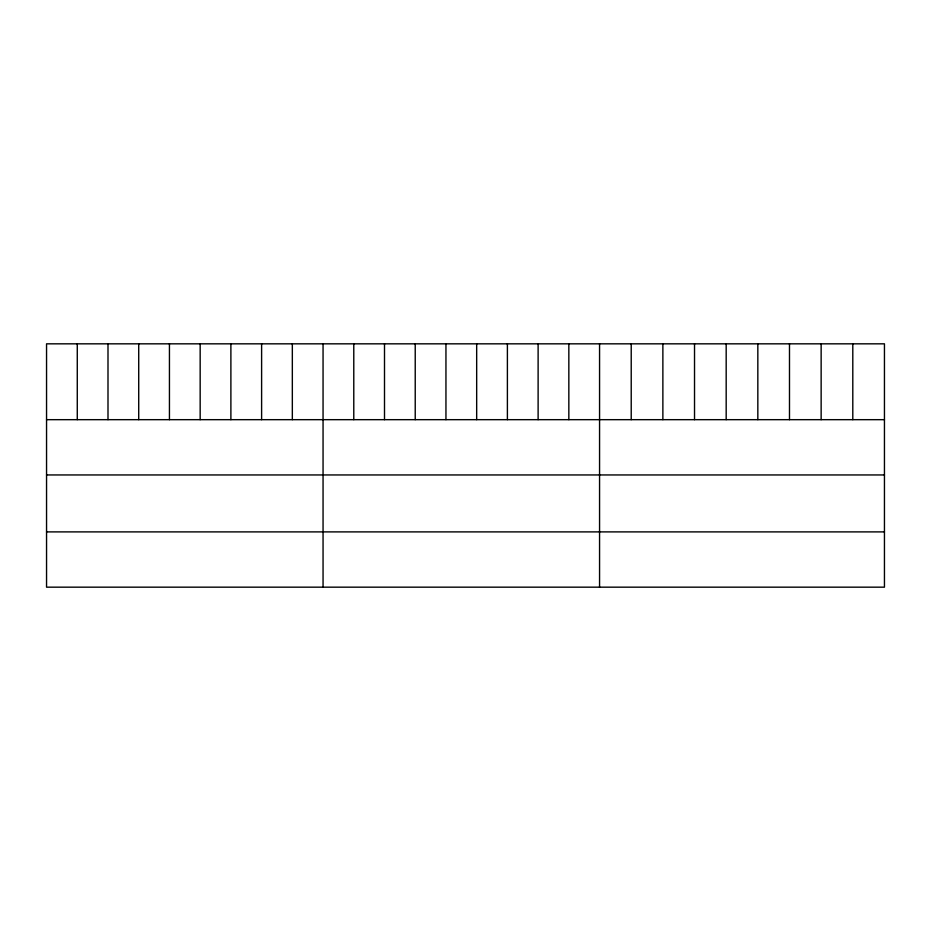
<?xml version="1.0" encoding="UTF-8"?>
<svg xmlns="http://www.w3.org/2000/svg" width="931" height="931" viewBox="0 0 931 931"><rect width="100%" height="100%" fill="white"/><g stroke="black" fill="none" stroke-linecap="round" stroke-linejoin="round"><path stroke-width="1.4" d="M884.45 419.672L884.45 587.17L46.55 587.17L46.55 343.83L884.45 343.83L884.45 419.672L46.55 419.672M46.55 474.95L884.45 474.95M46.55 531.892L884.45 531.892M852.796 343.83L852.796 419.672M821.142 343.83L821.142 419.672M789.488 343.83L789.488 419.672M757.834 343.83L757.834 419.672M726.18 343.83L726.18 419.672M694.526 343.83L694.526 419.672M662.872 343.83L662.872 419.672M631.218 343.83L631.218 419.672M599.564 343.83L599.564 587.17M568.841 343.83L568.841 419.672M538.118 343.83L538.118 419.672M507.395 343.83L507.395 419.672M476.672 343.83L476.672 419.672M445.949 343.83L445.949 419.672M415.226 343.83L415.226 419.672M384.503 343.83L384.503 419.672M353.78 343.83L353.78 419.672M323.057 343.83L323.057 587.17M292.334 343.83L292.334 419.672M261.611 343.83L261.611 419.672M230.888 343.83L230.888 419.672M200.165 343.83L200.165 419.672M169.442 343.83L169.442 419.672M138.719 343.83L138.719 419.672M107.996 343.83L107.996 419.672M77.273 343.83L77.273 419.672"/></g></svg>
